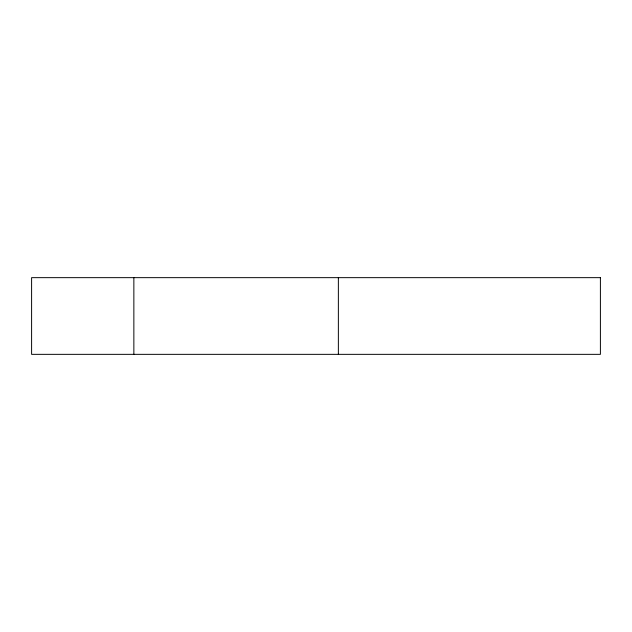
<?xml version="1.0" encoding="UTF-8"?>
<svg xmlns="http://www.w3.org/2000/svg" width="632" height="632" viewBox="0 0 632 632"><rect width="100%" height="100%" fill="white"/><g stroke="black" fill="none" stroke-linecap="round" stroke-linejoin="round"><path stroke-width="0.95" d="M338.365 277.653L338.365 354.347M133.858 277.653L133.858 354.347M600.4 277.653L31.6 277.653L31.6 354.347L600.4 354.347L600.4 277.653"/></g></svg>
